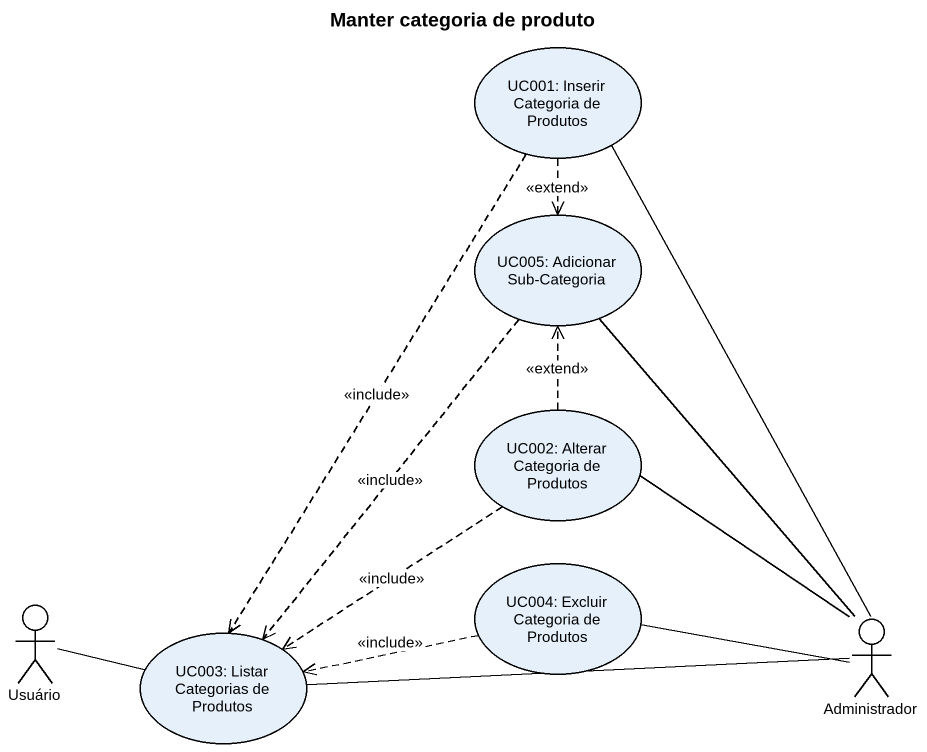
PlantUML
@startuml
title Manter categoria de produto
usecase "UC001: Inserir Categoria de Produtos" as UC001_Inserir_Categoria_de
usecase "UC005: Adicionar Sub-Categoria" as UC005_Adicionar_Sub
usecase "UC002: Alterar Categoria de Produtos" as UC002_Alterar_Categoria_de
usecase "UC004: Excluir Categoria de Produtos" as UC004_Excluir_Categoria_de
actor Usuário
actor Administrador
usecase "UC003: Listar Categorias de Produtos" as UC003_Listar_Categorias_de
UC001_Inserir_Categoria_de ..> UC005_Adicionar_Sub : <<extend>>
UC001_Inserir_Categoria_de ..> UC003_Listar_Categorias_de : <<include>>
UC005_Adicionar_Sub ..> UC003_Listar_Categorias_de : <<include>>
UC002_Alterar_Categoria_de .up.> UC005_Adicionar_Sub : <<extend>>
UC002_Alterar_Categoria_de ..> UC003_Listar_Categorias_de : <<include>>
UC004_Excluir_Categoria_de .left.> UC003_Listar_Categorias_de : <<include>>
Usuário -right- UC003_Listar_Categorias_de
Administrador -up- UC001_Inserir_Categoria_de
Administrador -up- UC005_Adicionar_Sub
Administrador -up- UC002_Alterar_Categoria_de
Administrador -left- UC004_Excluir_Categoria_de
Administrador -left- UC003_Listar_Categorias_de
@enduml
